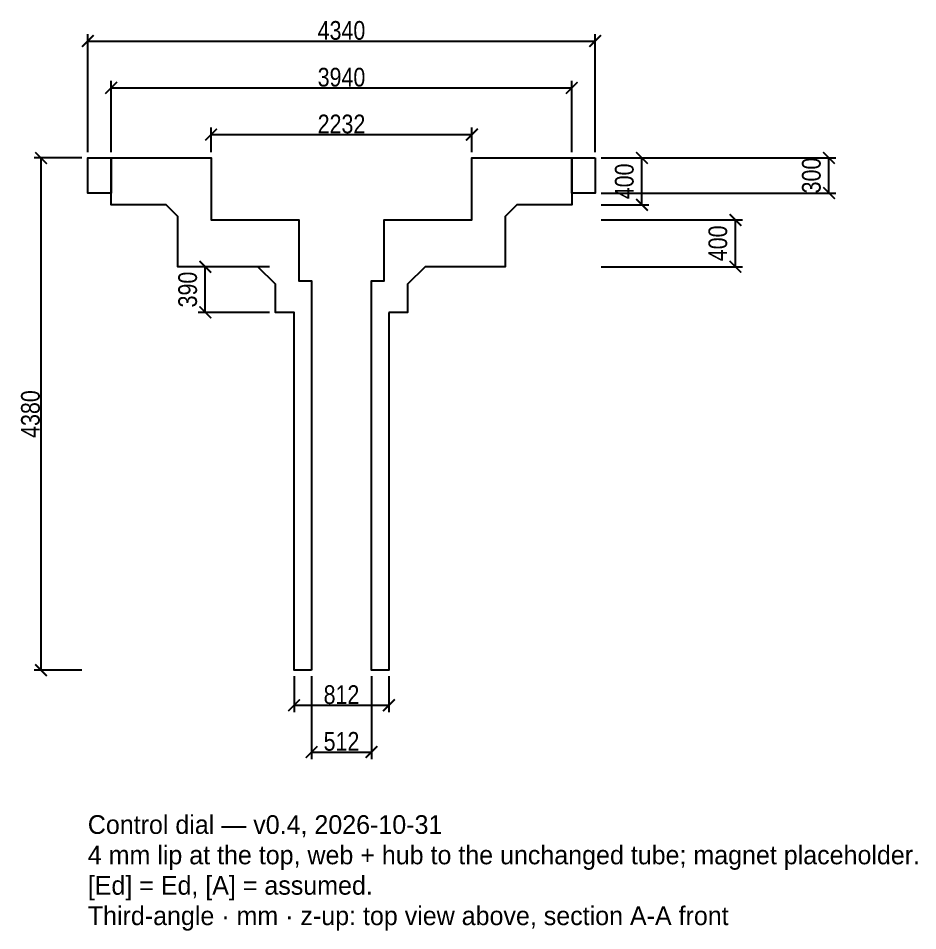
# Model space of a CAD drawing. Header units: millimetres. Extents: x -28 to 118, y -9 to 142.
# Drawn here: x -27.6 to 49.3, y -9.3 to 68.7 of the extents above; entities that cross this region are included whole.
import ezdxf

# ---------------------------------------------------------------- set-up
doc = ezdxf.new("R2010")
doc.units = ezdxf.units.MM
for name, color, linetype in [('DIMS', 3, 'CONTINUOUS'), ('TEXT', 7, 'CONTINUOUS'), ('VISIBLE', 7, 'CONTINUOUS')]:
    doc.layers.add(name, color=color, linetype=linetype)
doc.styles.add('OpenSansCondensed-Light', font='OpenSansCondensed-Light.ttf')
doc.dimstyles.new('EZDXF', dxfattribs={"dimtxt": 0.25, "dimasz": 0.175, "dimexe": 0.375, "dimexo": 0.125, "dimgap": 0.1, "dimtad": 1, "dimlfac": 100, "dimzin": 12, "dimdsep": 46, "dimtxsty": 'OpenSansCondensed-Light', "dimblk": 'ARCHTICK', "dimcen": 2.5, "dimazin": 3, "dimtfac": 0.5, "dimtmove": 2, "dimatfit": 3})

# ---------------------------------------------------------------- blocks, each defined once
blk = doc.blocks.new('_ARCHTICK')
at = {"color": 0, "linetype": 'BYBLOCK', "const_width": 0.15}
blk.add_lwpolyline([(-0.5, -0.5), (0.5, 0.5)], dxfattribs=at)

msp = doc.modelspace()

# ---------------------------------------------------------------- linework, layer by layer
at = {"layer": 'VISIBLE'}
for points in [[(-19.7, 53.8), (-21.7, 53.8), (-21.7, 56.8), (-19.7, 56.8), (-19.7, 53.8)], [(-2.56, 13), (-4.06, 13), (-4.06, 43.6), (-5.65, 43.6), (-5.65, 46), (-7.15, 47.5), (-14, 47.5), (-14, 51.8), (-15, 52.8), (-19.7, 52.8), (-19.7, 56.8), (-11.16, 56.8), (-11.16, 51.5), (-3.65, 51.5), (-3.65, 46.3), (-2.56, 46.3), (-2.56, 13)], [(4.06, 43.6), (4.06, 13), (2.56, 13), (2.56, 46.3), (3.65, 46.3), (3.65, 51.5), (11.16, 51.5), (11.16, 56.8), (19.7, 56.8), (19.7, 52.8), (15, 52.8), (14, 51.8), (14, 47.5), (7.15, 47.5), (5.65, 46), (5.65, 43.6), (4.06, 43.6)], [(21.7, 56.8), (21.7, 53.8), (19.7, 53.8), (19.7, 56.8), (21.7, 56.8)]]:
    msp.add_lwpolyline(points, dxfattribs=at)

# ---------------------------------------------------------------- texts
at = {"layer": 'TEXT'}
for s, p in [('Control dial — v0.4, 2026-10-31', (-21.7, -1)), ('4 mm lip at the top, web + hub to the unchanged tube; magnet placeholder.', (-21.7, -3.6)), ('[Ed] = Ed, [A] = assumed.', (-21.7, -6.2)), ('Third-angle · mm · z-up: top view above, section A-A front', (-21.7, -8.8))]:
    msp.add_text(s, height=1.6, dxfattribs=at).set_placement(p)

# ---------------------------------------------------------------- dimensions: what is measured, and where the dimension line sits
at = {"layer": 'DIMS'}
for base, p1, p2 in [((-21.7, 66.8), (-21.7, 56.8), (21.7, 56.8)), ((-19.7, 62.8), (-19.7, 56.8), (19.7, 56.8)), ((-11.16, 58.8), (-11.16, 56.8), (11.16, 56.8)), ((-4.06, 10), (-4.06, 13), (4.06, 13)), ((-2.56, 6), (-2.56, 13), (2.56, 13))]:
    msp.add_linear_dim(base=base, p1=p1, p2=p2, dimstyle='EZDXF', override={"dimtxt": 1.6, "dimasz": 1, "dimexe": 0.6, "dimexo": 0.5, "dimdec": 2}, dxfattribs=at).render()
for base, p1, p2 in [((-25.7, 13), (-21.7, 13), (-21.7, 56.8)), ((25.7, 52.8), (21.7, 52.8), (21.7, 56.8)), ((41.7, 53.8), (21.7, 53.8), (21.7, 56.8)), ((33.7, 47.5), (21.7, 47.5), (21.7, 51.5)), ((-11.65, 43.6), (-5.65, 43.6), (-5.65, 47.5))]:
    msp.add_linear_dim(base=base, p1=p1, p2=p2, angle=90, dimstyle='EZDXF', override={"dimtxt": 1.6, "dimasz": 1, "dimexe": 0.6, "dimexo": 0.5, "dimdec": 2}, dxfattribs=at).render()

doc.saveas('drawing.dxf')
